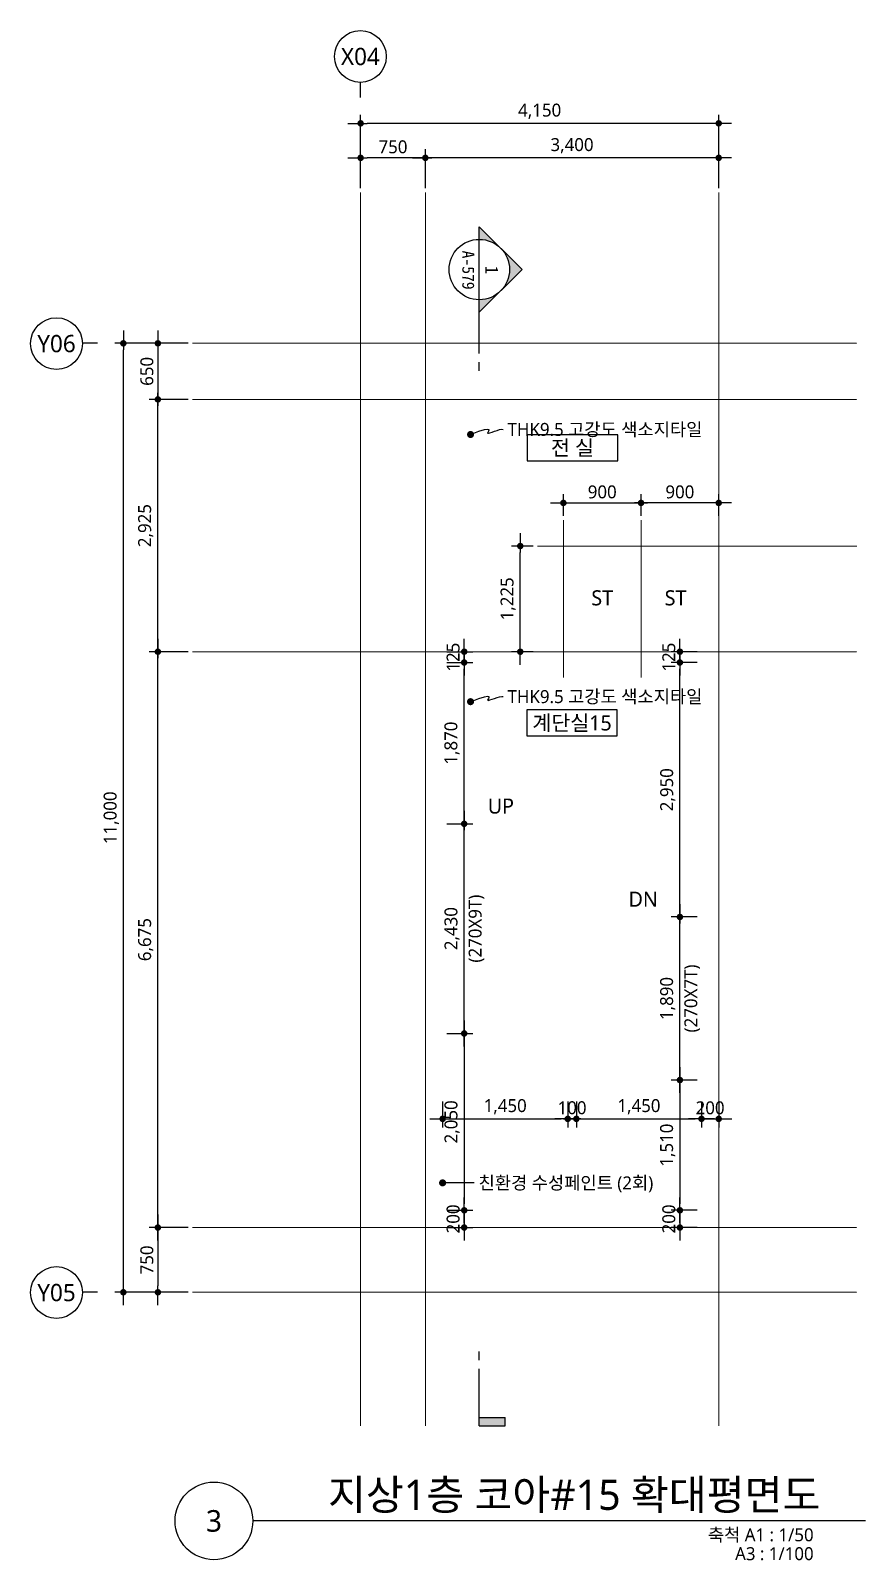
# Model space of a CAD drawing. Header units: millimetres. Extents: x 1467181 to 1720354, y 836037 to 895281.
# Drawn here: x 1490181 to 1499856, y 837003 to 854736 of the extents above; entities that cross this region are included whole.
import ezdxf
from ezdxf.enums import TextEntityAlignment as Align

# ---------------------------------------------------------------- set-up
doc = ezdxf.new("R2010")
doc.units = ezdxf.units.MM
doc.header["$MEASUREMENT"] = 0
doc.linetypes.add('CEN', pattern=[62, 60, -1, 0, -1])
doc.layers.get('0').update_dxf_attribs({"linetype": 'CONTINUOUS'})
for name, color, linetype, lineweight in [('A-AXIS-BUBL', 7, 'CONTINUOUS', 25), ('A-CNTL', 1, 'CEN', 15), ('A-DIMS', 7, 'CONTINUOUS', 25), ('A-MKXS-LEAD', 7, 'CONTINUOUS', 25), ('A-MKXS-MAK1', 3, 'CONTINUOUS', 25), ('A-MKXS-TEXT1', 3, 'CONTINUOUS', 25), ('A-MKXS-TEXT2', 7, 'CONTINUOUS', 25), ('A-MKXX-NAME', 3, 'CONTINUOUS', 25), ('A-MKXX-SYMB', 7, 'CONTINUOUS', 25), ('A-XXXX-SYMB', 7, 'CONTINUOUS', 25), ('A-XXXX-TXT1', 3, 'CONTINUOUS', 25), ('A-XXXX-TXT2', 3, 'CONTINUOUS', 25)]:
    doc.layers.add(name, color=color, linetype=linetype, lineweight=lineweight)
doc.styles.add('HY울릉도L', font='')
doc.styles.add('돋움체', font='')
doc.styles.add('맑은고딕', font='malgun.ttf')
doc.styles.get('HY울릉도L').set_extended_font_data('HYwulM')
doc.styles.get('돋움체').set_extended_font_data('DotumChe')
doc.dimstyles.new('CDIM', dxfattribs={"dimtxt": 3, "dimasz": 1.5, "dimexe": 2, "dimexo": 1, "dimgap": 1, "dimtad": 1, "dimdec": 0, "dimrnd": 0.5, "dimzin": 0, "dimdsep": 32, "dimlunit": 6, "dimtxsty": 'HY울릉도L', "dimblk1": '_CIDOT', "dimblk2": '_CIDOT', "dimsah": 1, "dimcen": 5.5, "dimclrd": 2, "dimclre": 2, "dimclrt": 7, "dimadec": 0, "dimazin": 0, "dimtfac": 1, "dimtdec": 0, "dimtix": 1, "dimtmove": 2, "dimatfit": 1, "dimldrblk": '_CIDOT', "dimfxl": 1, "dimtolj": 1, "dimtzin": 0, "dimlwd": -1, "dimarcsym": 0})

# ---------------------------------------------------------------- blocks, each defined once
blk = doc.blocks.new('_CIDOT')
at = {"color": 0, "linetype": 'ByBlock'}
blk.add_line((2, 0), (-1, 0), dxfattribs=at)
at = {"color": 0, "linetype": 'ByBlock', "const_width": 0.5}
blk.add_lwpolyline([(-0.25, 0, 1), (0.25, 0, 1)], format="xyb", close=True, dxfattribs=at)
blk = doc.blocks.new('*D21')
at = {"layer": 'A-DIMS', "lineweight": -2, "transparency": 16777216}
for p, q in [((800, 1950), (800, 2400)), ((4200, 1950), (4200, 2400))]:
    blk.add_line(p, q, dxfattribs=at)
at = {"layer": 'A-DIMS', "transparency": 16777216}
blk.add_line((4125, 2300), (875, 2300), dxfattribs=at)
at = {"layer": 'A-DIMS', "transparency": 16777216, "xscale": 75, "yscale": 75, "zscale": 75, "rotation": 180}
blk.add_blockref('_CIDOT', (800, 2300), dxfattribs=at)
at = {"layer": 'A-DIMS', "transparency": 16777216, "xscale": 75, "yscale": 75, "zscale": 75}
blk.add_blockref('_CIDOT', (4200, 2300), dxfattribs=at)
at = {"layer": 'A-DIMS', "color": 3, "transparency": 16777216, "insert": (2500, 2440), "char_height": 150, "attachment_point": 5, "style": '맑은고딕'}
blk.add_mtext('\\A1;3,400', dxfattribs=at)
blk = doc.blocks.new('*D22')
at = {"layer": 'A-DIMS', "lineweight": -2, "transparency": 16777216}
for p, q in [((-1950, -10100), (-2400, -10100)), ((-1950, -10850), (-2400, -10850))]:
    blk.add_line(p, q, dxfattribs=at)
at = {"layer": 'A-DIMS', "transparency": 16777216}
blk.add_line((-2300, -10175), (-2300, -10775), dxfattribs=at)
at = {"layer": 'A-DIMS', "transparency": 16777216, "xscale": 75, "yscale": 75, "zscale": 75}
for p, rotation in [((-2300, -10100), 90), ((-2300, -10850), 270)]:
    blk.add_blockref('_CIDOT', p, dxfattribs=dict(at, rotation=rotation))
at = {"layer": 'A-DIMS', "color": 3, "transparency": 16777216, "insert": (-2427, -10475), "char_height": 150, "attachment_point": 5, "rotation": 90, "style": '맑은고딕'}
blk.add_mtext('\\A1;750', dxfattribs=at)
blk = doc.blocks.new('*D23')
at = {"layer": 'A-DIMS', "lineweight": -2, "transparency": 16777216}
for p, q in [((50, 1950), (50, 2400)), ((800, 1950), (800, 2400))]:
    blk.add_line(p, q, dxfattribs=at)
at = {"layer": 'A-DIMS', "transparency": 16777216}
blk.add_line((725, 2300), (125, 2300), dxfattribs=at)
at = {"layer": 'A-DIMS', "transparency": 16777216, "xscale": 75, "yscale": 75, "zscale": 75, "rotation": 180}
blk.add_blockref('_CIDOT', (50, 2300), dxfattribs=at)
at = {"layer": 'A-DIMS', "transparency": 16777216, "xscale": 75, "yscale": 75, "zscale": 75}
blk.add_blockref('_CIDOT', (800, 2300), dxfattribs=at)
at = {"layer": 'A-DIMS', "color": 3, "transparency": 16777216, "insert": (425, 2427), "char_height": 150, "attachment_point": 5, "style": '맑은고딕'}
blk.add_mtext('\\A1;750', dxfattribs=at)
blk = doc.blocks.new('*D24')
at = {"layer": 'A-DIMS', "lineweight": -2, "transparency": 16777216}
for p, q in [((50, 1950), (50, 2800)), ((4200, 1950), (4200, 2800))]:
    blk.add_line(p, q, dxfattribs=at)
at = {"layer": 'A-DIMS', "transparency": 16777216}
blk.add_line((4125, 2700), (125, 2700), dxfattribs=at)
at = {"layer": 'A-DIMS', "transparency": 16777216, "xscale": 75, "yscale": 75, "zscale": 75, "rotation": 180}
blk.add_blockref('_CIDOT', (50, 2700), dxfattribs=at)
at = {"layer": 'A-DIMS', "transparency": 16777216, "xscale": 75, "yscale": 75, "zscale": 75}
blk.add_blockref('_CIDOT', (4200, 2700), dxfattribs=at)
at = {"layer": 'A-DIMS', "color": 3, "transparency": 16777216, "insert": (2125, 2840), "char_height": 150, "attachment_point": 5, "style": '맑은고딕'}
blk.add_mtext('\\A1;4,150', dxfattribs=at)
blk = doc.blocks.new('*D25')
at = {"layer": 'A-DIMS', "lineweight": -2, "transparency": 16777216}
for p, q in [((-1950, 150), (-2800, 150)), ((-1950, -10850), (-2800, -10850))]:
    blk.add_line(p, q, dxfattribs=at)
at = {"layer": 'A-DIMS', "transparency": 16777216}
blk.add_line((-2700, -10775), (-2700, 75), dxfattribs=at)
at = {"layer": 'A-DIMS', "transparency": 16777216, "xscale": 75, "yscale": 75, "zscale": 75}
for p, rotation in [((-2700, 150), 90), ((-2700, -10850), 270)]:
    blk.add_blockref('_CIDOT', p, dxfattribs=dict(at, rotation=rotation))
at = {"layer": 'A-DIMS', "color": 3, "transparency": 16777216, "insert": (-2840, -5350), "char_height": 150, "attachment_point": 5, "rotation": 90, "style": '맑은고딕'}
blk.add_mtext('\\A1;11,000', dxfattribs=at)
blk = doc.blocks.new('*D26')
at = {"layer": 'A-DIMS', "lineweight": -2, "transparency": 16777216}
for p, q in [((-1950, 150), (-2400, 150)), ((-1950, -500), (-2400, -500))]:
    blk.add_line(p, q, dxfattribs=at)
at = {"layer": 'A-DIMS', "transparency": 16777216}
blk.add_line((-2300, 75), (-2300, -425), dxfattribs=at)
at = {"layer": 'A-DIMS', "transparency": 16777216, "xscale": 75, "yscale": 75, "zscale": 75}
for p, rotation in [((-2300, 150), 90), ((-2300, -500), 270)]:
    blk.add_blockref('_CIDOT', p, dxfattribs=dict(at, rotation=rotation))
at = {"layer": 'A-DIMS', "color": 3, "transparency": 16777216, "insert": (-2427, -175), "char_height": 150, "attachment_point": 5, "rotation": 90, "style": '맑은고딕'}
blk.add_mtext('\\A1;650', dxfattribs=at)
blk = doc.blocks.new('*D27')
at = {"layer": 'A-DIMS', "lineweight": -2, "transparency": 16777216}
for p, q in [((-1950, -3425), (-2400, -3425)), ((-1950, -10100), (-2400, -10100))]:
    blk.add_line(p, q, dxfattribs=at)
at = {"layer": 'A-DIMS', "transparency": 16777216}
blk.add_line((-2300, -10025), (-2300, -3500), dxfattribs=at)
at = {"layer": 'A-DIMS', "transparency": 16777216, "xscale": 75, "yscale": 75, "zscale": 75}
for p, rotation in [((-2300, -3425), 90), ((-2300, -10100), 270)]:
    blk.add_blockref('_CIDOT', p, dxfattribs=dict(at, rotation=rotation))
at = {"layer": 'A-DIMS', "color": 3, "transparency": 16777216, "insert": (-2440, -6762), "char_height": 150, "attachment_point": 5, "rotation": 90, "style": '맑은고딕'}
blk.add_mtext('\\A1;6,675', dxfattribs=at)
blk = doc.blocks.new('*D28')
at = {"layer": 'A-DIMS', "lineweight": -2, "transparency": 16777216}
for p, q in [((-1950, -500), (-2400, -500)), ((-1950, -3425), (-2400, -3425))]:
    blk.add_line(p, q, dxfattribs=at)
at = {"layer": 'A-DIMS', "transparency": 16777216}
blk.add_line((-2300, -3350), (-2300, -575), dxfattribs=at)
at = {"layer": 'A-DIMS', "transparency": 16777216, "xscale": 75, "yscale": 75, "zscale": 75}
for p, rotation in [((-2300, -500), 90), ((-2300, -3425), 270)]:
    blk.add_blockref('_CIDOT', p, dxfattribs=dict(at, rotation=rotation))
at = {"layer": 'A-DIMS', "color": 3, "transparency": 16777216, "insert": (-2440, -1963), "char_height": 150, "attachment_point": 5, "rotation": 90, "style": '맑은고딕'}
blk.add_mtext('\\A1;2,925', dxfattribs=at)
blk = doc.blocks.new('*D29')
at = {"layer": 'A-DIMS', "lineweight": -2, "transparency": 16777216}
for p, q in [((2400, -1850), (2400, -1600)), ((3300, -1850), (3300, -1600))]:
    blk.add_line(p, q, dxfattribs=at)
at = {"layer": 'A-DIMS', "transparency": 16777216}
blk.add_line((2475, -1700), (3225, -1700), dxfattribs=at)
at = {"layer": 'A-DIMS', "transparency": 16777216, "xscale": 75, "yscale": 75, "zscale": 75, "rotation": 180}
blk.add_blockref('_CIDOT', (2400, -1700), dxfattribs=at)
at = {"layer": 'A-DIMS', "transparency": 16777216, "xscale": 75, "yscale": 75, "zscale": 75}
blk.add_blockref('_CIDOT', (3300, -1700), dxfattribs=at)
at = {"layer": 'A-DIMS', "color": 3, "transparency": 16777216, "insert": (2850, -1573), "char_height": 150, "attachment_point": 5, "style": '맑은고딕'}
blk.add_mtext('\\A1;900', dxfattribs=at)
blk = doc.blocks.new('*D30')
at = {"layer": 'A-DIMS', "lineweight": -2, "transparency": 16777216}
for p, q in [((3300, -1850), (3300, -1600)), ((4200, -1850), (4200, -1600))]:
    blk.add_line(p, q, dxfattribs=at)
at = {"layer": 'A-DIMS', "transparency": 16777216}
blk.add_line((4125, -1700), (3375, -1700), dxfattribs=at)
at = {"layer": 'A-DIMS', "transparency": 16777216, "xscale": 75, "yscale": 75, "zscale": 75, "rotation": 180}
blk.add_blockref('_CIDOT', (3300, -1700), dxfattribs=at)
at = {"layer": 'A-DIMS', "transparency": 16777216, "xscale": 75, "yscale": 75, "zscale": 75}
blk.add_blockref('_CIDOT', (4200, -1700), dxfattribs=at)
at = {"layer": 'A-DIMS', "color": 3, "transparency": 16777216, "insert": (3750, -1573), "char_height": 150, "attachment_point": 5, "style": '맑은고딕'}
blk.add_mtext('\\A1;900', dxfattribs=at)
blk = doc.blocks.new('*D31')
at = {"layer": 'A-DIMS', "lineweight": -2, "transparency": 16777216}
for p, q in [((2050, -2200), (1800, -2200)), ((2050, -3425), (1800, -3425))]:
    blk.add_line(p, q, dxfattribs=at)
at = {"layer": 'A-DIMS', "transparency": 16777216}
blk.add_line((1900, -3350), (1900, -2275), dxfattribs=at)
at = {"layer": 'A-DIMS', "transparency": 16777216, "xscale": 75, "yscale": 75, "zscale": 75}
for p, rotation in [((1900, -2200), 90), ((1900, -3425), 270)]:
    blk.add_blockref('_CIDOT', p, dxfattribs=dict(at, rotation=rotation))
at = {"layer": 'A-DIMS', "color": 3, "transparency": 16777216, "insert": (1760, -2812), "char_height": 150, "attachment_point": 5, "rotation": 90, "style": '맑은고딕'}
blk.add_mtext('\\A1;1,225', dxfattribs=at)
blk = doc.blocks.new('CORE 10- 단면')
at = {"layer": 'A-MKXS-MAK1'}
blk.add_hatch(color=256, dxfattribs=at).paths.add_polyline_path([(22637, 13298), (22637, 13398), (22937, 13398), (22937, 13298)])
h = blk.add_hatch(color=256, dxfattribs=at)
h.paths.add_polyline_path([(22442, -7), (22690, 241, 0.414214), (22690, -254)])
h.paths.add_polyline_path([(22690, 241), (22937, 488), (22937, 343, 0.198912)])
h.paths.add_polyline_path([(22690, -254, 0.198912), (22937, -357), (22937, -502)])
for p, q in [((22637, 13398), (22637, 13298)), ((22937, 13398), (22637, 13398)), ((22937, 13398), (22937, 12735)), ((22937, 13298), (22637, 13298)), ((22937, 12635), (22937, 12535)), ((22937, 1166), (22937, 1066)), ((22937, 966), (22937, -502)), ((22937, 488), (22442, -7)), ((22937, -502), (22442, -7))]:
    blk.add_line(p, q, dxfattribs=at)
blk.add_circle((22937, -7), 350, dxfattribs=at)
at = {"layer": 'A-MKXS-TEXT2', "style": '돋움체'}
for s, height, p in [('A-579', 140, (23065, 0)), ('1', 150, (22793, -2))]:
    blk.add_text(s, height=height, rotation=90, dxfattribs=at).set_placement(p, align=Align.MIDDLE)
blk = doc.blocks.new('*D328')
at = {"layer": 'A-DIMS', "lineweight": -2, "transparency": 16777216}
for p, q in [((1495006, 845541), (1495306, 845541)), ((1495006, 843111), (1495306, 843111))]:
    blk.add_line(p, q, dxfattribs=at)
at = {"layer": 'A-DIMS', "transparency": 16777216}
blk.add_line((1495206, 843186), (1495206, 845466), dxfattribs=at)
at = {"layer": 'A-DIMS', "transparency": 16777216, "xscale": 75, "yscale": 75, "zscale": 75}
for p, rotation in [((1495206, 845541), 90), ((1495206, 843111), 270)]:
    blk.add_blockref('_CIDOT', p, dxfattribs=dict(at, rotation=rotation))
at = {"layer": 'A-DIMS', "color": 3, "transparency": 16777216, "char_height": 150, "attachment_point": 5, "rotation": 90, "style": '맑은고딕'}
for s, insert in [('\\A1;(270X9T)', (1495349, 844326)), ('\\A1;2,430', (1495066, 844326))]:
    blk.add_mtext(s, dxfattribs=dict(at, insert=insert))
blk = doc.blocks.new('*D329')
at = {"layer": 'A-DIMS', "lineweight": -2, "transparency": 16777216}
for p, q in [((1495006, 843111), (1495306, 843111)), ((1495006, 841061), (1495306, 841061))]:
    blk.add_line(p, q, dxfattribs=at)
at = {"layer": 'A-DIMS', "transparency": 16777216}
blk.add_line((1495206, 843036), (1495206, 841136), dxfattribs=at)
at = {"layer": 'A-DIMS', "transparency": 16777216, "xscale": 75, "yscale": 75, "zscale": 75}
for p, rotation in [((1495206, 843111), 90), ((1495206, 841061), 270)]:
    blk.add_blockref('_CIDOT', p, dxfattribs=dict(at, rotation=rotation))
at = {"layer": 'A-DIMS', "color": 3, "transparency": 16777216, "insert": (1495066, 842086), "char_height": 150, "attachment_point": 5, "rotation": 90, "style": '맑은고딕'}
blk.add_mtext('\\A1;2,050', dxfattribs=at)
blk = doc.blocks.new('*D330')
at = {"layer": 'A-DIMS', "lineweight": -2, "transparency": 16777216}
for p, q in [((1495006, 847411), (1495306, 847411)), ((1495006, 845541), (1495306, 845541))]:
    blk.add_line(p, q, dxfattribs=at)
at = {"layer": 'A-DIMS', "transparency": 16777216}
blk.add_line((1495206, 845616), (1495206, 847336), dxfattribs=at)
at = {"layer": 'A-DIMS', "transparency": 16777216, "xscale": 75, "yscale": 75, "zscale": 75}
for p, rotation in [((1495206, 847411), 90), ((1495206, 845541), 270)]:
    blk.add_blockref('_CIDOT', p, dxfattribs=dict(at, rotation=rotation))
at = {"layer": 'A-DIMS', "color": 3, "transparency": 16777216, "insert": (1495065, 846476), "char_height": 150, "attachment_point": 5, "rotation": 90, "style": '맑은고딕'}
blk.add_mtext('\\A1;1,870', dxfattribs=at)
blk = doc.blocks.new('*D331')
at = {"layer": 'A-DIMS', "transparency": 16777216}
for p, q in [((1495206, 847611), (1495206, 847686)), ((1495206, 847411), (1495206, 847536)), ((1495206, 847336), (1495206, 847261))]:
    blk.add_line(p, q, dxfattribs=at)
at = {"layer": 'A-DIMS', "lineweight": -2, "transparency": 16777216}
for p, q in [((1495006, 847536), (1495306, 847536)), ((1495006, 847411), (1495306, 847411))]:
    blk.add_line(p, q, dxfattribs=at)
at = {"layer": 'A-DIMS', "transparency": 16777216, "xscale": 75, "yscale": 75, "zscale": 75}
for p, rotation in [((1495206, 847536), 270), ((1495206, 847411), 90)]:
    blk.add_blockref('_CIDOT', p, dxfattribs=dict(at, rotation=rotation))
at = {"layer": 'A-DIMS', "color": 3, "transparency": 16777216, "insert": (1495078, 847473), "char_height": 150, "attachment_point": 5, "rotation": 90, "style": '맑은고딕'}
blk.add_mtext('\\A1;125', dxfattribs=at)
blk = doc.blocks.new('*D332')
at = {"layer": 'A-DIMS', "lineweight": -2, "transparency": 16777216}
for p, q in [((1494956, 842321), (1494956, 842021)), ((1496406, 842321), (1496406, 842021))]:
    blk.add_line(p, q, dxfattribs=at)
at = {"layer": 'A-DIMS', "transparency": 16777216}
blk.add_line((1495031, 842121), (1496331, 842121), dxfattribs=at)
at = {"layer": 'A-DIMS', "transparency": 16777216, "xscale": 75, "yscale": 75, "zscale": 75, "rotation": 180}
blk.add_blockref('_CIDOT', (1494956, 842121), dxfattribs=at)
at = {"layer": 'A-DIMS', "transparency": 16777216, "xscale": 75, "yscale": 75, "zscale": 75}
blk.add_blockref('_CIDOT', (1496406, 842121), dxfattribs=at)
at = {"layer": 'A-DIMS', "color": 3, "transparency": 16777216, "insert": (1495681, 842261), "char_height": 150, "attachment_point": 5, "style": '맑은고딕'}
blk.add_mtext('\\A1;1,450', dxfattribs=at)
blk = doc.blocks.new('*D333')
at = {"layer": 'A-DIMS', "lineweight": -2, "transparency": 16777216}
for p, q in [((1496506, 842321), (1496506, 842021)), ((1497956, 842321), (1497956, 842021))]:
    blk.add_line(p, q, dxfattribs=at)
at = {"layer": 'A-DIMS', "transparency": 16777216}
blk.add_line((1496581, 842121), (1497881, 842121), dxfattribs=at)
at = {"layer": 'A-DIMS', "transparency": 16777216, "xscale": 75, "yscale": 75, "zscale": 75, "rotation": 180}
blk.add_blockref('_CIDOT', (1496506, 842121), dxfattribs=at)
at = {"layer": 'A-DIMS', "transparency": 16777216, "xscale": 75, "yscale": 75, "zscale": 75}
blk.add_blockref('_CIDOT', (1497956, 842121), dxfattribs=at)
at = {"layer": 'A-DIMS', "color": 3, "transparency": 16777216, "insert": (1497231, 842261), "char_height": 150, "attachment_point": 5, "style": '맑은고딕'}
blk.add_mtext('\\A1;1,450', dxfattribs=at)
blk = doc.blocks.new('*D334')
at = {"layer": 'A-DIMS', "lineweight": -2, "transparency": 16777216}
for p, q in [((1496406, 842321), (1496406, 842021)), ((1496506, 842321), (1496506, 842021))]:
    blk.add_line(p, q, dxfattribs=at)
at = {"layer": 'A-DIMS', "transparency": 16777216}
for p, q in [((1496331, 842121), (1496256, 842121)), ((1496406, 842121), (1496506, 842121)), ((1496581, 842121), (1496656, 842121))]:
    blk.add_line(p, q, dxfattribs=at)
at = {"layer": 'A-DIMS', "transparency": 16777216, "xscale": 75, "yscale": 75, "zscale": 75}
blk.add_blockref('_CIDOT', (1496406, 842121), dxfattribs=at)
at = {"layer": 'A-DIMS', "transparency": 16777216, "xscale": 75, "yscale": 75, "zscale": 75, "rotation": 180}
blk.add_blockref('_CIDOT', (1496506, 842121), dxfattribs=at)
at = {"layer": 'A-DIMS', "color": 3, "transparency": 16777216, "insert": (1496456, 842249), "char_height": 150, "attachment_point": 5, "style": '맑은고딕'}
blk.add_mtext('\\A1;100', dxfattribs=at)
blk = doc.blocks.new('*D335')
at = {"layer": 'A-DIMS', "lineweight": -2, "transparency": 16777216}
for p, q in [((1497956, 842321), (1497956, 842021)), ((1498156, 842321), (1498156, 842021))]:
    blk.add_line(p, q, dxfattribs=at)
at = {"layer": 'A-DIMS', "transparency": 16777216}
for p, q in [((1497881, 842121), (1497806, 842121)), ((1497956, 842121), (1498156, 842121)), ((1498231, 842121), (1498306, 842121))]:
    blk.add_line(p, q, dxfattribs=at)
at = {"layer": 'A-DIMS', "transparency": 16777216, "xscale": 75, "yscale": 75, "zscale": 75}
blk.add_blockref('_CIDOT', (1497956, 842121), dxfattribs=at)
at = {"layer": 'A-DIMS', "transparency": 16777216, "xscale": 75, "yscale": 75, "zscale": 75, "rotation": 180}
blk.add_blockref('_CIDOT', (1498156, 842121), dxfattribs=at)
at = {"layer": 'A-DIMS', "color": 3, "transparency": 16777216, "insert": (1498056, 842248), "char_height": 150, "attachment_point": 5, "style": '맑은고딕'}
blk.add_mtext('\\A1;200', dxfattribs=at)
blk = doc.blocks.new('*D336')
at = {"layer": 'A-DIMS', "lineweight": -2, "transparency": 16777216}
for p, q in [((1497906, 844461), (1497606, 844461)), ((1497906, 842571), (1497606, 842571))]:
    blk.add_line(p, q, dxfattribs=at)
at = {"layer": 'A-DIMS', "transparency": 16777216}
blk.add_line((1497706, 842646), (1497706, 844386), dxfattribs=at)
at = {"layer": 'A-DIMS', "transparency": 16777216, "xscale": 75, "yscale": 75, "zscale": 75}
for p, rotation in [((1497706, 844461), 90), ((1497706, 842571), 270)]:
    blk.add_blockref('_CIDOT', p, dxfattribs=dict(at, rotation=rotation))
at = {"layer": 'A-DIMS', "color": 3, "transparency": 16777216, "char_height": 150, "attachment_point": 5, "rotation": 90, "style": '맑은고딕'}
for s, insert in [('\\A1;1,890', (1497565, 843516)), ('\\A1;(270X7T)', (1497849, 843516))]:
    blk.add_mtext(s, dxfattribs=dict(at, insert=insert))
blk = doc.blocks.new('*D337')
at = {"layer": 'A-DIMS', "lineweight": -2, "transparency": 16777216}
for p, q in [((1497906, 842571), (1497606, 842571)), ((1497906, 841061), (1497606, 841061))]:
    blk.add_line(p, q, dxfattribs=at)
at = {"layer": 'A-DIMS', "transparency": 16777216}
blk.add_line((1497706, 842496), (1497706, 841136), dxfattribs=at)
at = {"layer": 'A-DIMS', "transparency": 16777216, "xscale": 75, "yscale": 75, "zscale": 75}
for p, rotation in [((1497706, 842571), 90), ((1497706, 841061), 270)]:
    blk.add_blockref('_CIDOT', p, dxfattribs=dict(at, rotation=rotation))
at = {"layer": 'A-DIMS', "color": 3, "transparency": 16777216, "insert": (1497565, 841816), "char_height": 150, "attachment_point": 5, "rotation": 90, "style": '맑은고딕'}
blk.add_mtext('\\A1;1,510', dxfattribs=at)
blk = doc.blocks.new('*D338')
at = {"layer": 'A-DIMS', "lineweight": -2, "transparency": 16777216}
for p, q in [((1497906, 847411), (1497606, 847411)), ((1497906, 844461), (1497606, 844461))]:
    blk.add_line(p, q, dxfattribs=at)
at = {"layer": 'A-DIMS', "transparency": 16777216}
blk.add_line((1497706, 844536), (1497706, 847336), dxfattribs=at)
at = {"layer": 'A-DIMS', "transparency": 16777216, "xscale": 75, "yscale": 75, "zscale": 75}
for p, rotation in [((1497706, 847411), 90), ((1497706, 844461), 270)]:
    blk.add_blockref('_CIDOT', p, dxfattribs=dict(at, rotation=rotation))
at = {"layer": 'A-DIMS', "color": 3, "transparency": 16777216, "insert": (1497566, 845936), "char_height": 150, "attachment_point": 5, "rotation": 90, "style": '맑은고딕'}
blk.add_mtext('\\A1;2,950', dxfattribs=at)
blk = doc.blocks.new('*D339')
at = {"layer": 'A-DIMS', "transparency": 16777216}
for p, q in [((1497706, 847611), (1497706, 847686)), ((1497706, 847411), (1497706, 847536)), ((1497706, 847336), (1497706, 847261))]:
    blk.add_line(p, q, dxfattribs=at)
at = {"layer": 'A-DIMS', "lineweight": -2, "transparency": 16777216}
for p, q in [((1497906, 847536), (1497606, 847536)), ((1497906, 847411), (1497606, 847411))]:
    blk.add_line(p, q, dxfattribs=at)
at = {"layer": 'A-DIMS', "transparency": 16777216, "xscale": 75, "yscale": 75, "zscale": 75}
for p, rotation in [((1497706, 847536), 270), ((1497706, 847411), 90)]:
    blk.add_blockref('_CIDOT', p, dxfattribs=dict(at, rotation=rotation))
at = {"layer": 'A-DIMS', "color": 3, "transparency": 16777216, "insert": (1497578, 847473), "char_height": 150, "attachment_point": 5, "rotation": 90, "style": '맑은고딕'}
blk.add_mtext('\\A1;125', dxfattribs=at)
blk = doc.blocks.new('*D419')
at = {"layer": 'A-DIMS', "transparency": 16777216}
for p, q in [((1495206, 841136), (1495206, 841211)), ((1495206, 841061), (1495206, 840861)), ((1495206, 840786), (1495206, 840711))]:
    blk.add_line(p, q, dxfattribs=at)
at = {"layer": 'A-DIMS', "lineweight": -2, "transparency": 16777216}
for p, q in [((1495006, 841061), (1495306, 841061)), ((1495006, 840861), (1495306, 840861))]:
    blk.add_line(p, q, dxfattribs=at)
at = {"layer": 'A-DIMS', "transparency": 16777216, "xscale": 75, "yscale": 75, "zscale": 75}
for p, rotation in [((1495206, 841061), 270), ((1495206, 840861), 90)]:
    blk.add_blockref('_CIDOT', p, dxfattribs=dict(at, rotation=rotation))
at = {"layer": 'A-DIMS', "color": 3, "transparency": 16777216, "insert": (1495078, 840961), "char_height": 150, "attachment_point": 5, "rotation": 90, "style": '맑은고딕'}
blk.add_mtext('\\A1;200', dxfattribs=at)
blk = doc.blocks.new('*D420')
at = {"layer": 'A-DIMS', "transparency": 16777216}
for p, q in [((1497706, 841136), (1497706, 841211)), ((1497706, 841061), (1497706, 840861)), ((1497706, 840786), (1497706, 840711))]:
    blk.add_line(p, q, dxfattribs=at)
at = {"layer": 'A-DIMS', "lineweight": -2, "transparency": 16777216}
for p, q in [((1497906, 841061), (1497606, 841061)), ((1497906, 840861), (1497606, 840861))]:
    blk.add_line(p, q, dxfattribs=at)
at = {"layer": 'A-DIMS', "transparency": 16777216, "xscale": 75, "yscale": 75, "zscale": 75}
for p, rotation in [((1497706, 841061), 270), ((1497706, 840861), 90)]:
    blk.add_blockref('_CIDOT', p, dxfattribs=dict(at, rotation=rotation))
at = {"layer": 'A-DIMS', "color": 3, "transparency": 16777216, "insert": (1497578, 840961), "char_height": 150, "attachment_point": 5, "rotation": 90, "style": '맑은고딕'}
blk.add_mtext('\\A1;200', dxfattribs=at)
blk = doc.blocks.new('CORE10_GRID')
at = {"layer": 'A-AXIS-BUBL', "ltscale": 0.2}
for p, q in [((50, 3000), (50, 3175)), ((-3000, 150), (-3175, 150)), ((-3000, -10850), (-3175, -10850))]:
    blk.add_line(p, q, dxfattribs=at)
for centre in [(47.1, 3475), (-3475, 147.1), (-3475, -10852.9)]:
    blk.add_circle(centre, 300, dxfattribs=at)
at = {"layer": 'A-CNTL'}
for p, q in [((50, -12400), (50, 1900)), ((800, -12400), (800, 1900)), ((4200, -12400), (4200, 1900)), ((-1900, 150), (5800, 150)), ((-1900, -500), (5800, -500)), ((2400, -3725), (2400, -1900)), ((3300, -3725), (3300, -1900)), ((5800, -2200), (2100, -2200)), ((-1900, -3425), (5800, -3425)), ((-1900, -10100), (5800, -10100)), ((-1900, -10850), (5800, -10850))]:
    blk.add_line(p, q, dxfattribs=at)
at = {"layer": 'A-XXXX-TXT2', "ltscale": 0.2, "style": '맑은고딕'}
for s, p in [('X04', (47.1, 3475)), ('Y06', (-3475, 147.1)), ('Y05', (-3475, -10852.9))]:
    blk.add_text(s, height=200, dxfattribs=at).set_placement(p, align=Align.MIDDLE)
at = {"layer": 'A-DIMS'}
for base, p1, p2, angle, picture, middle in [((50, 2700), (4200, 1900), (50, 1900), 180, '*D24', (2125, 2840.5)), ((50, 2300), (800, 1900), (50, 1900), 180, '*D23', (425, 2427.5)), ((800, 2300), (4200, 1900), (800, 1900), 180, '*D21', (2500, 2440.1)), ((-2700, 150), (-1900, -10850), (-1900, 150), 270, '*D25', (-2840.5, -5350)), ((-2300, -500), (-1900, 150), (-1900, -500), 90, '*D26', (-2427.5, -175)), ((-2300, -500), (-1900, -3425), (-1900, -500), 270, '*D28', (-2440.1, -1962.5)), ((3300, -1700), (2400, -1900), (3300, -1900), 180, '*D29', (2850, -1572.5)), ((3300, -1700), (4200, -1900), (3300, -1900), 0, '*D30', (3750, -1572.5)), ((1900, -2200), (2100, -3425), (2100, -2200), 270, '*D31', (1759.5, -2812.5)), ((-2300, -3425), (-1900, -10100), (-1900, -3425), 270, '*D27', (-2440.1, -6762.5)), ((-2300, -10850), (-1900, -10100), (-1900, -10850), 90, '*D22', (-2427.5, -10475))]:
    dim = blk.add_linear_dim(base=base, p1=p1, p2=p2, angle=angle, dimstyle='CDIM', override={"dimscale": 50, "dimtxsty": '맑은고딕', "dimclrd": 256, "dimclre": 256, "dimclrt": 3}, dxfattribs=at)
    dim.commit()
    dim.dimension.update_dxf_attribs({"geometry": picture, "text_midpoint": middle})

msp = doc.modelspace()

# ---------------------------------------------------------------- linework, layer by layer
at = {"layer": 'A-MKXS-LEAD', "const_width": 40}
for points in [[(1495258.9, 850056, 1), (1495300.4, 850051.9, 1)], [(1495258.9, 846958.8, 1), (1495300.4, 846954.6, 1)], [(1494934.8, 841381, 1), (1494976.3, 841376.8, 1)]]:
    msp.add_lwpolyline(points, format="xyb", close=True, dxfattribs=at)
at = {"layer": 'A-MKXS-LEAD'}
for points in [[(1495278.8, 850053.6), (1495376.6, 850090.5), (1495440.3, 850110.4), (1495476.5, 850116.8), (1495491.9, 850113.3), (1495493, 850103.4), (1495486.6, 850090.6), (1495479, 850078.4), (1495477.1, 850070.4), (1495485.7, 850069), (1495503.9, 850073.4), (1495528.7, 850081.7), (1495557.6, 850091.8), (1495587.8, 850101.9), (1495616.6, 850110), (1495641.3, 850114.3), (1495659.2, 850112.9)], [(1495278.8, 846956.4), (1495376.6, 846993.2), (1495440.3, 847013.1), (1495476.5, 847019.6), (1495491.9, 847016.1), (1495493, 847006.2), (1495486.6, 846993.4), (1495479, 846981.2), (1495477.1, 846973.1), (1495485.7, 846971.8), (1495503.9, 846976.2), (1495528.7, 846984.4), (1495557.6, 846994.5), (1495587.8, 847004.6), (1495616.6, 847012.8), (1495641.3, 847017.1), (1495659.2, 847015.6)], [(1495322.6, 841378.9), (1494955.6, 841378.9), (1494955.6, 841378.9)]]:
    msp.add_lwpolyline(points, dxfattribs=at)
at = {"layer": 'A-MKXX-SYMB'}
for points in [[(1496985.5, 850049.5), (1495935.5, 850049.5), (1495935.5, 849749.5), (1496985.5, 849749.5)], [(1496980.7, 846860.6), (1495930.7, 846860.6), (1495930.7, 846560.6), (1496980.7, 846560.6)]]:
    msp.add_lwpolyline(points, close=True, dxfattribs=at)
at = {"layer": 'A-XXXX-SYMB'}
msp.add_line((1499855.7, 837460.6), (1492755.7, 837460.6), dxfattribs=at)
msp.add_circle((1492305.7, 837460.6), 450, dxfattribs=at)

# ---------------------------------------------------------------- block references
at = {"layer": 'A-DIMS'}
msp.add_blockref('CORE10_GRID', (1493955.7, 850960.6), dxfattribs=at)
at = {"layer": 'A-DIMS', "rotation": 180}
msp.add_blockref('CORE 10- 단면', (1518318.1, 851959), dxfattribs=at)

# ---------------------------------------------------------------- texts
at = {"layer": 'A-MKXS-TEXT1', "style": '맑은고딕'}
for s, p in [('THK9.5 고강도 색소지타일', (1495709.2, 850112.9)), ('THK9.5 고강도 색소지타일', (1495709.2, 847015.6)), ('친환경 수성페인트 (2회)', (1495372.6, 841378.9))]:
    msp.add_text(s, height=150, dxfattribs=at).set_placement(p, align=Align.MIDDLE_LEFT)
at = {"layer": 'A-MKXX-NAME', "style": '맑은고딕'}
for s, p in [('전 실', (1496460.5, 849899.5)), ('ST', (1496805.7, 848160.6)), ('ST', (1497655.7, 848160.6)), ('계단실15', (1496455.7, 846710.6)), ('UP', (1495631, 845746.8)), ('DN', (1497281, 844666.8))]:
    msp.add_text(s, height=175, dxfattribs=at).set_placement(p, align=Align.MIDDLE_CENTER)
at = {"layer": 'A-XXXX-TXT1', "style": '맑은고딕'}
msp.add_text('지상1층 코아#15 확대평면도', height=350, dxfattribs=at).set_placement((1499333.7, 837483.3), align=Align.BOTTOM_RIGHT)
msp.add_text('3', height=250, dxfattribs=at).set_placement((1492305.7, 837460.6), align=Align.MIDDLE)
for s, p in [('축척 A1 : 1/50', (1499255.9, 837374.5)), ('A3 : 1/100', (1499255.9, 837155.6))]:
    msp.add_text(s, height=150, dxfattribs=at).set_placement(p, align=Align.TOP_RIGHT)

# ---------------------------------------------------------------- dimensions: what is measured, and where the dimension line sits
at = {"layer": 'A-DIMS'}
for base, p1, p2, text, picture, middle in [((1495205.7, 847535.6), (1494955.7, 847410.6), (1494955.7, 847535.6), '<>\\X', '*D331', (1495205.7, 847473.1)), ((1497705.7, 847535.6), (1497955.7, 847410.6), (1497955.7, 847535.6), '<>\\X', '*D339', (1497705.7, 847473.1)), ((1495205.7, 847410.6), (1494955.7, 845540.6), (1494955.7, 847410.6), '<>\\X', '*D330', (1495205.7, 846475.6)), ((1497705.7, 847410.6), (1497955.7, 844460.6), (1497955.7, 847410.6), '<>\\X', '*D338', (1497705.7, 845935.6)), ((1495205.7, 845540.6), (1494955.7, 843110.6), (1494955.7, 845540.6), '<>\\X(270X9T)', '*D328', (1495205.7, 844325.6)), ((1497705.7, 844460.6), (1497955.7, 842570.6), (1497955.7, 844460.6), '<>\\X(270X7T)', '*D336', (1497705.7, 843515.6))]:
    dim = msp.add_linear_dim(base=base, p1=p1, p2=p2, angle=270, text=text, dimstyle='CDIM', override={"dimscale": 50, "dimtxsty": '맑은고딕', "dimclrd": 256, "dimclre": 256, "dimclrt": 3}, dxfattribs=at)
    dim.commit()
    dim.dimension.update_dxf_attribs({"geometry": picture, "text_midpoint": middle})
for base, p1, p2, angle, picture, middle in [((1495205.7, 841060.6), (1494955.7, 843110.6), (1494955.7, 841060.6), 270, '*D329', (1495065.7, 842085.6)), ((1497705.7, 841060.6), (1497955.7, 842570.6), (1497955.7, 841060.6), 270, '*D337', (1497565.2, 841815.6)), ((1496406, 842120.6), (1494956, 842370.6), (1496406, 842370.6), 180, '*D332', (1495681, 842261.1)), ((1496505.7, 842120.6), (1496406, 842370.6), (1496505.7, 842370.6), 180, '*D334', (1496455.9, 842248.5)), ((1497955.7, 842120.6), (1496506, 842370.6), (1497955.7, 842370.6), 180, '*D333', (1497230.9, 842261.1)), ((1498155.7, 842120.6), (1497955.7, 842370.6), (1498155.7, 842370.6), 180, '*D335', (1498055.7, 842248.1)), ((1495205.7, 840860.6), (1494955.7, 841060.6), (1494955.7, 840860.6), 270, '*D419', (1495078.2, 840960.6)), ((1497705.7, 840860.6), (1497955.7, 841060.6), (1497955.7, 840860.6), 270, '*D420', (1497578.2, 840960.6))]:
    dim = msp.add_linear_dim(base=base, p1=p1, p2=p2, angle=angle, dimstyle='CDIM', override={"dimscale": 50, "dimtxsty": '맑은고딕', "dimclrd": 256, "dimclre": 256, "dimclrt": 3}, dxfattribs=at)
    dim.commit()
    dim.dimension.update_dxf_attribs({"geometry": picture, "text_midpoint": middle})

doc.saveas('drawing.dxf')
